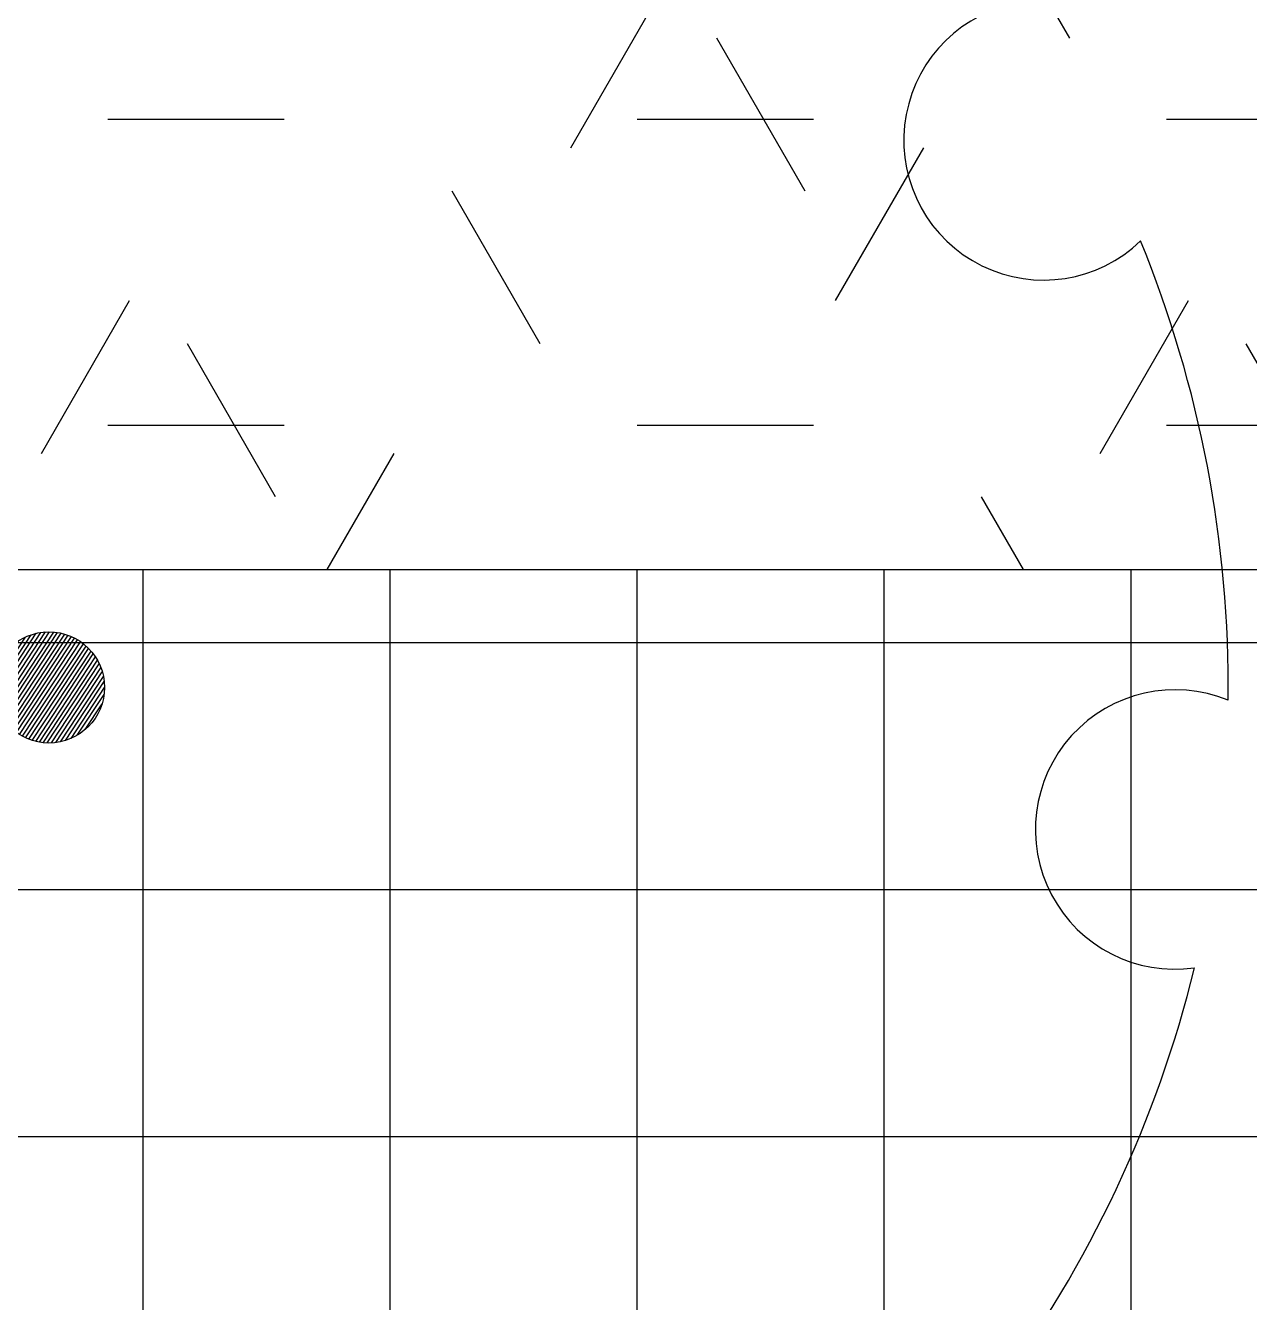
# Model space of a CAD drawing. Extents: x 941299 to 942979, y 2579300 to 2579597.
# Drawn here: x 941864.97 to 941870.47, y 2579406.08 to 2579411.83 of the extents above; entities that cross this region are included whole.
import ezdxf

# ---------------------------------------------------------------- set-up
doc = ezdxf.new("R2010")
doc.units = 0
doc.layers.get('0').update_dxf_attribs({"linetype": 'CONTINUOUS'})
doc.layers.add('fz', color=7, linetype='CONTINUOUS')
doc.layers.add('绿化工程', color=3, linetype='CONTINUOUS')

# ---------------------------------------------------------------- blocks, each defined once
blk = doc.blocks.new('*X93')
at = {"color": 0}
for p, q in [((122538.8108612895, 22768.94317367054), (122538.8261813226, 22768.95849370359)), ((122538.8211241063, 22768.91808114822), (122538.8595740125, 22768.95653105443)), ((122538.831386923, 22768.89298862589), (122538.8854727945, 22768.94707449744)), ((122538.8416497397, 22768.86789610355), (122538.9038729245, 22768.9301192883)), ((122538.8519125564, 22768.84280358122), (122538.9222730544, 22768.91316407917)), ((122538.8621753732, 22768.81771105888), (122538.9339822999, 22768.88951798564)), ((122538.8724381899, 22768.79261853654), (122538.939049021, 22768.85922936762)), ((122538.8827010066, 22768.76752601422), (122538.944115742, 22768.82894074962)), ((122539.1766425824, 22768.42507148695), (122539.1884649113, 22768.43689381583)), ((122539.1957431178, 22768.40881668326), (122539.2217538825, 22768.43482744794)), ((122539.2148436532, 22768.39256187957), (122539.2442577231, 22768.42197594948)), ((122540.2969627244, 22768.30795476183), (122540.4090186671, 22768.42001070454)), ((122540.2995519208, 22768.34589929729), (122540.3670494871, 22768.41339686363)), ((122539.2339441885, 22768.37630707588), (122539.2639156174, 22768.40627850474)), ((122540.337992759, 22768.31362945737), (122540.4352216886, 22768.410858387)), ((122539.2530447239, 22768.36005227219), (122539.2835735117, 22768.39058106)), ((122540.4250991199, 22768.36538047922), (122540.4614247101, 22768.40170606946)), ((122539.2721452593, 22768.3437974685), (122539.2954693743, 22768.36712158353)), ((122539.2912457946, 22768.32754266481), (122539.3010502594, 22768.33734712952)), ((122539.7458536313, 22768.18110973744), (122539.8074507625, 22768.24270686871)), ((122539.7097506888, 22768.18036213407), (122539.759517137, 22768.2301285822)), ((122539.7819565737, 22768.18185734082), (122539.8386749881, 22768.23857575526)), ((122539.8180595162, 22768.1826049442), (122539.8579729854, 22768.22251841349)), ((122539.8541624586, 22768.18335254758), (122539.8772709827, 22768.20646107172)), ((122539.890265401, 22768.18410015096), (122539.89656898, 22768.19040372996))]:
    blk.add_line(p, q, dxfattribs=at)
blk = doc.blocks.new('dys')
at = {"layer": '绿化工程'}
h = blk.add_hatch(dxfattribs=at)
h.set_pattern_fill('ANSI31', color=256, scale=0.125, angle=11.67087918912676, style=0)
h.set_pattern_definition([(56.67087918912677, (-0.0107055053813383, -0.05225519044324756), (-0.01305512828697457, 0.008585117961369921), [])])
edge = h.paths.add_edge_path()
edge.add_arc((0, 0), 0.25, 0, 360)
blk.add_circle((0, 0), 0.25, dxfattribs=at)
for centre, radius, start, end in [((4.473743191803806, 2.460335147101432), 0.6283817866871868, 103.6449395785939, 313.973065591956), ((0, 0), 5.304801908646724, 359.3736332700623, 22.24381757956377), ((5.065482985810377, -0.6391473240219057), 0.6283817866871868, 67.64493958218479, 277.9730655911513), ((0, 0), 5.304801908646724, 323.3736332781763, 346.2438175718009)]:
    blk.add_arc(centre, radius, start, end, dxfattribs=at)
at = {"layer": '绿化工程', "xscale": 4.999999999939511, "yscale": 5, "zscale": 5, "rotation": 11.67087918926173}
blk.add_blockref('*X93', (-577002.100695974, -235434.7892939369), dxfattribs=at)

msp = doc.modelspace()

# ---------------------------------------------------------------- hatches: boundary and pattern name
at = {"layer": '绿化工程'}
h = msp.add_hatch(dxfattribs=at)
h.set_pattern_fill('HEX', color=9, scale=0.25, style=0)
h.set_pattern_definition([(0, (0, 0), (0, 1.374815), [0.79375, -1.5875]), (120, (0, 0), (-1.190624715503903, -0.6874074999999996), [0.79375, -1.5875]), (59.99999999999999, (0.79375, 0), (-1.190624715503903, 0.6874075000000001), [0.79375, -1.5875])])
h.paths.add_polyline_path([(941846.7133951444, 2579411.881373658), (941846.7133951444, 2579409.381373658), (941909.2133951444, 2579409.381373658), (941909.2133951444, 2579411.881373658)])
h = msp.add_hatch(dxfattribs=at)
h.set_pattern_fill('ANSI37', color=9, scale=0.35, angle=45, style=0)
h.set_pattern_definition([(90, (0, 0), (-1.11125, 1.110223024625157e-16), []), (180, (0, 0), (-1.110223024625157e-16, -1.11125), [])])
h.paths.add_polyline_path([(941846.7133951444, 2579409.381373658), (941846.7133951444, 2579404.381373658), (941909.2133951444, 2579404.381373658), (941909.2133951444, 2579409.381373658)])

# ---------------------------------------------------------------- linework, layer by layer
at = {"layer": 'fz', "color": 8}
msp.add_line((941784.2133951446, 2579409.381373658), (942084.2133951447, 2579409.381373658), dxfattribs=at)

# ---------------------------------------------------------------- block references
at = {"layer": 'fz'}
msp.add_blockref('dys', (941865.0736371803, 2579408.851106759), dxfattribs=at)

doc.saveas('drawing.dxf')
